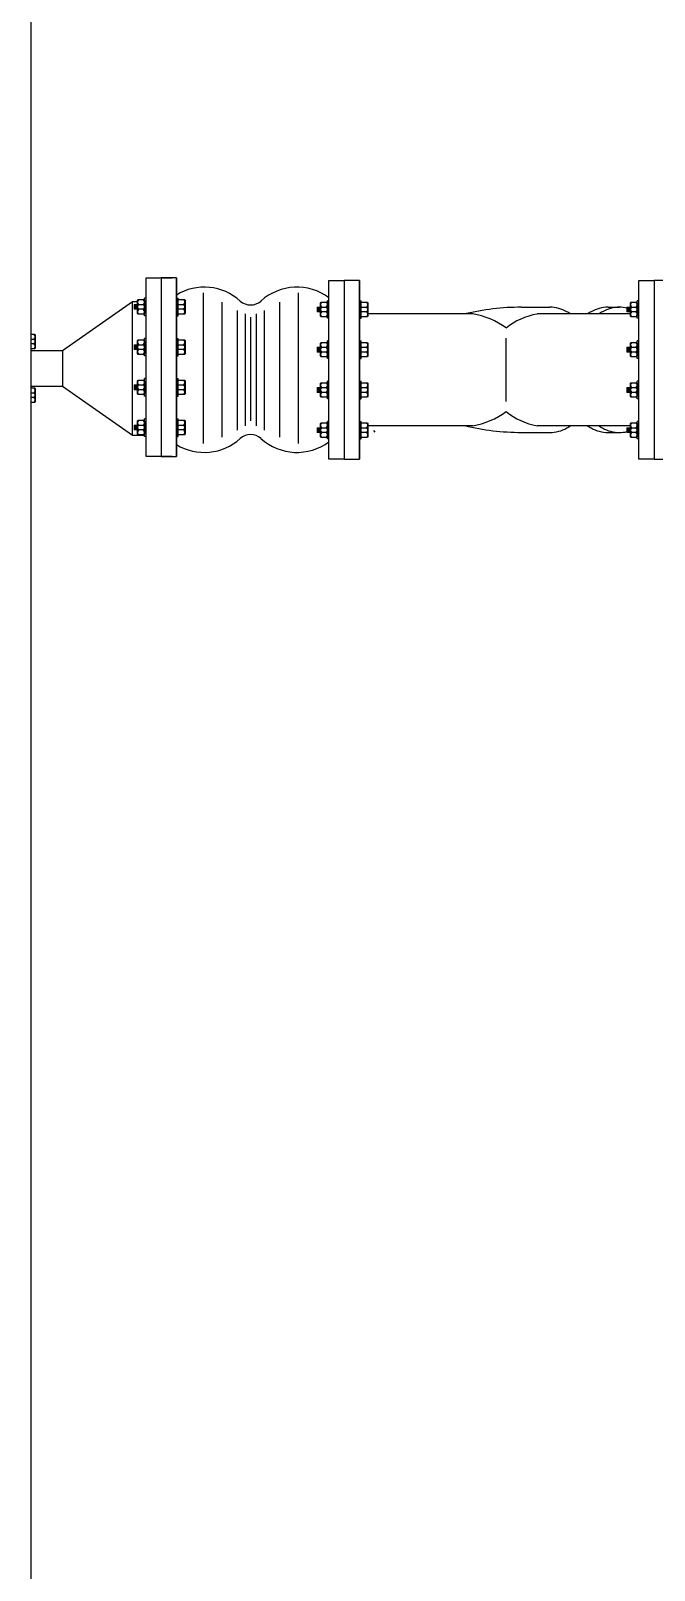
# Model space of a CAD drawing. Header units: inches. Extents: x 68782 to 87500, y -27905 to -16049.
# Drawn here: x 81435 to 82132, y -21324 to -19602 of the extents above; entities that cross this region are included whole.
import ezdxf

# ---------------------------------------------------------------- set-up
doc = ezdxf.new("R2010")
doc.units = ezdxf.units.IN
doc.header["$MEASUREMENT"] = 0
doc.layers.add('M-X-BKGD', color=8, linetype='Continuous')

msp = doc.modelspace()

# ---------------------------------------------------------------- linework, layer by layer
at = {"layer": 'M-X-BKGD'}
for p, q in [((81435, -18586.9), (81435, -25904.9)), ((81568.5, -19878.5), (81593.1, -19878.5)), ((81597.8, -19878.5), (81597.8, -19918.5)), ((81597.8, -19878.5), (81597.8, -19888.5)), ((81597.8, -19888.5), (81597.8, -19933.5)), ((81802.4, -19881.4), (81802.4, -19921.4)), ((81802.4, -19881.4), (81802.4, -19891.4)), ((81802.4, -19891.4), (81802.4, -19936.4)), ((81470.4, -19959.7), (81548.5, -19904.9)), ((81548.5, -20054.7), (81548.5, -19904.9)), ((81548.5, -19904.9), (81554.3, -19904.9)), ((81550.4, -19908.3), (81550.4, -19913.7)), ((81768.4, -20061.8), (81768.4, -19901)), ((81597.8, -19918.5), (81597.8, -19958.5)), ((81755, -19911.2), (81755, -19916.6)), ((81802.4, -19921.4), (81802.4, -19961.4)), ((81929.1, -19918.9), (81811.9, -19918.9)), ((81983.6, -19911.4), (82015.3, -19911.4)), ((82105.4, -19918.9), (82001, -19918.9)), ((82101.5, -19911.2), (82101.5, -19916.6)), ((81597.8, -19933.5), (81597.8, -19978.5)), ((81802.4, -19936.4), (81802.4, -19981.4)), ((81435, -19959.7), (81470.4, -19959.7)), ((81470.4, -19959.7), (81470.4, -19999.7)), ((81550.4, -19953.3), (81550.4, -19958.7)), ((81597.8, -19958.5), (81597.8, -19998.5)), ((81755, -19956.2), (81755, -19961.6)), ((81802.4, -19961.4), (81802.4, -20001.4)), ((81966.5, -20017), (81966.5, -19945.9)), ((82101.5, -19956.2), (82101.5, -19961.6)), ((81597.8, -19978.5), (81597.8, -20023.5)), ((81802.4, -19981.4), (81802.4, -20026.4)), ((81435, -19999.7), (81470.4, -19999.7)), ((81470.4, -19999.7), (81548.5, -20054.7)), ((81550.4, -19998.3), (81550.4, -20003.7)), ((81597.8, -19998.5), (81597.8, -20038.5)), ((81755, -20001.2), (81755, -20006.6)), ((81802.4, -20001.4), (81802.4, -20041.4)), ((82101.5, -20001.2), (82101.5, -20006.6)), ((81597.8, -20023.5), (81597.8, -20068.5)), ((81802.4, -20026.4), (81802.4, -20071.4)), ((81550.4, -20043.3), (81550.4, -20048.7)), ((81597.8, -20038.5), (81597.8, -20078.5)), ((81755, -20046.2), (81755, -20051.6)), ((81802.4, -20041.4), (81802.4, -20081.4)), ((81929.1, -20043.9), (81811.9, -20043.9)), ((82105.4, -20043.9), (82001, -20043.9)), ((82101.5, -20046.2), (82101.5, -20051.6)), ((81548.5, -20054.7), (81562, -20054.7)), ((81818.2, -20049.2), (81819.6, -20051.1)), ((81983.6, -20051.5), (82015.3, -20051.5)), ((81593.1, -20078.5), (81568.5, -20078.5)), ((81597.8, -20068.5), (81597.8, -20078.5)), ((81802.4, -20071.4), (81802.4, -20081.4))]:
    msp.add_line(p, q, dxfattribs=at)
at = {"layer": 'M-X-BKGD', "linetype": 'Continuous'}
for p, q in [((81580.8, -19878.5), (81580.8, -20078.5)), ((81550.4, -19908.3), (81554.3, -19908.3)), ((81554.9, -19902.9), (81554.3, -19903.6)), ((81554.3, -19918.4), (81554.3, -19903.6)), ((81554.9, -19902.9), (81561.4, -19902.9)), ((81555.6, -19908.3), (81560.7, -19908.3)), ((81561.4, -19902.9), (81562, -19903.6)), ((81562, -19920.9), (81562, -19901.2)), ((81563.8, -19901.2), (81562, -19901.2)), ((81562, -19903.6), (81562, -19918.4)), ((81597.8, -19901.2), (81599.6, -19901.2)), ((81599.6, -19920.9), (81599.6, -19901.2)), ((81600.3, -19902.9), (81599.6, -19903.6)), ((81599.6, -19908.3), (81606, -19908.3)), ((81600.3, -19902.9), (81606.7, -19902.9)), ((81606.7, -19902.9), (81607.4, -19903.6)), ((81607.4, -19903.6), (81607.4, -19918.4)), ((81713.2, -19905.8), (81713.2, -20056.9)), ((81733.9, -19895.1), (81733.9, -20063.8)), ((81759.5, -19905.9), (81758.9, -19906.5)), ((81758.9, -19921.3), (81758.9, -19906.5)), ((81759.5, -19905.9), (81766, -19905.9)), ((81766, -19905.9), (81766.6, -19906.5)), ((81766.6, -19923.8), (81766.6, -19904.1)), ((81768.4, -19904.1), (81766.6, -19904.1)), ((81766.6, -19906.5), (81766.6, -19921.3)), ((81802.4, -19904.1), (81804.2, -19904.1)), ((81804.2, -19923.8), (81804.2, -19904.1)), ((81804.9, -19905.9), (81804.2, -19906.5)), ((81804.9, -19905.9), (81811.3, -19905.9)), ((81811.3, -19905.9), (81812, -19906.5)), ((81812, -19906.5), (81812, -19921.3)), ((82106, -19905.9), (82105.4, -19906.5)), ((82105.4, -19921.3), (82105.4, -19906.5)), ((82106, -19905.9), (82112.5, -19905.9)), ((82112.5, -19905.9), (82113.1, -19906.5)), ((82113.1, -19923.8), (82113.1, -19904.1)), ((82114.9, -19904.1), (82113.1, -19904.1)), ((82113.1, -19906.5), (82113.1, -19921.3)), ((81554.3, -19913.7), (81550.4, -19913.7)), ((81554.9, -19919.1), (81554.3, -19918.4)), ((81561.4, -19919.1), (81554.9, -19919.1)), ((81560.7, -19913.7), (81555.6, -19913.7)), ((81562, -19918.4), (81561.4, -19919.1)), ((81563.8, -19920.9), (81562, -19920.9)), ((81597.8, -19920.9), (81599.6, -19920.9)), ((81606, -19913.7), (81599.6, -19913.7)), ((81600.3, -19919.1), (81599.6, -19918.4)), ((81606.7, -19919.1), (81600.3, -19919.1)), ((81607.4, -19918.4), (81606.7, -19919.1)), ((81665.7, -19914.9), (81665.7, -20049.1)), ((81674.7, -19918.8), (81674.7, -20044)), ((81680.8, -19922.4), (81680.8, -20038.6)), ((81686.8, -19918.8), (81686.8, -20044)), ((81695.9, -19914.9), (81695.9, -20049.1)), ((81755, -19911.2), (81758.9, -19911.2)), ((81758.9, -19916.6), (81755, -19916.6)), ((81759.5, -19922), (81758.9, -19921.3)), ((81766, -19922), (81759.5, -19922)), ((81760.2, -19911.2), (81765.3, -19911.2)), ((81765.3, -19916.6), (81760.2, -19916.6)), ((81766.6, -19921.3), (81766, -19922)), ((81768.4, -19923.8), (81766.6, -19923.8)), ((81802.4, -19923.8), (81804.2, -19923.8)), ((81804.2, -19911.2), (81810.7, -19911.2)), ((81810.7, -19916.6), (81804.2, -19916.6)), ((81804.9, -19922), (81804.2, -19921.3)), ((81811.3, -19922), (81804.9, -19922)), ((81812, -19921.3), (81811.3, -19922)), ((82080.5, -19911.4), (82093.2, -19911.4)), ((82101.5, -19911.2), (82105.4, -19911.2)), ((82105.4, -19916.6), (82101.5, -19916.6)), ((82106, -19922), (82105.4, -19921.3)), ((82112.5, -19922), (82106, -19922)), ((82106.7, -19911.2), (82111.8, -19911.2)), ((82111.8, -19916.6), (82106.7, -19916.6)), ((82113.1, -19921.3), (82112.5, -19922)), ((82114.9, -19923.8), (82113.1, -19923.8)), ((81435, -19941.7), (81439.2, -19941.7)), ((81439.2, -19941.7), (81439.9, -19942.3)), ((81439.9, -19942.3), (81439.9, -19957.2)), ((81435, -19947.1), (81438.6, -19947.1)), ((81438.6, -19952.4), (81435, -19952.4)), ((81439.2, -19957.8), (81435, -19957.8)), ((81439.9, -19957.2), (81439.2, -19957.8)), ((81550.4, -19953.3), (81554.3, -19953.3)), ((81554.3, -19958.7), (81550.4, -19958.7)), ((81554.9, -19947.9), (81554.3, -19948.6)), ((81554.3, -19963.4), (81554.3, -19948.6)), ((81554.9, -19947.9), (81561.4, -19947.9)), ((81555.6, -19953.3), (81560.7, -19953.3)), ((81560.7, -19958.7), (81555.6, -19958.7)), ((81561.4, -19947.9), (81562, -19948.6)), ((81562, -19965.9), (81562, -19946.2)), ((81563.8, -19946.2), (81562, -19946.2)), ((81562, -19948.6), (81562, -19963.4)), ((81597.8, -19946.2), (81599.6, -19946.2)), ((81599.6, -19965.9), (81599.6, -19946.2)), ((81600.3, -19947.9), (81599.6, -19948.6)), ((81599.6, -19953.3), (81606, -19953.3)), ((81606, -19958.7), (81599.6, -19958.7)), ((81600.3, -19947.9), (81606.7, -19947.9)), ((81606.7, -19947.9), (81607.4, -19948.6)), ((81607.4, -19948.6), (81607.4, -19963.4)), ((81755, -19956.2), (81758.9, -19956.2)), ((81759.5, -19950.9), (81758.9, -19951.5)), ((81758.9, -19966.3), (81758.9, -19951.5)), ((81759.5, -19950.9), (81766, -19950.9)), ((81760.2, -19956.2), (81765.3, -19956.2)), ((81766, -19950.9), (81766.6, -19951.5)), ((81766.6, -19968.8), (81766.6, -19949.1)), ((81768.4, -19949.1), (81766.6, -19949.1)), ((81766.6, -19951.5), (81766.6, -19966.3)), ((81802.4, -19949.1), (81804.2, -19949.1)), ((81804.2, -19968.8), (81804.2, -19949.1)), ((81804.9, -19950.9), (81804.2, -19951.5)), ((81804.2, -19956.2), (81810.7, -19956.2)), ((81804.9, -19950.9), (81811.3, -19950.9)), ((81811.3, -19950.9), (81812, -19951.5)), ((81812, -19951.5), (81812, -19966.3)), ((82101.5, -19956.2), (82105.4, -19956.2)), ((82106, -19950.9), (82105.4, -19951.5)), ((82105.4, -19966.3), (82105.4, -19951.5)), ((82106, -19950.9), (82112.5, -19950.9)), ((82106.7, -19956.2), (82111.8, -19956.2)), ((82112.5, -19950.9), (82113.1, -19951.5)), ((82113.1, -19968.8), (82113.1, -19949.1)), ((82114.9, -19949.1), (82113.1, -19949.1)), ((82113.1, -19951.5), (82113.1, -19966.3)), ((81554.9, -19964.1), (81554.3, -19963.4)), ((81561.4, -19964.1), (81554.9, -19964.1)), ((81562, -19963.4), (81561.4, -19964.1)), ((81563.8, -19965.9), (81562, -19965.9)), ((81597.8, -19965.9), (81599.6, -19965.9)), ((81600.3, -19964.1), (81599.6, -19963.4)), ((81606.7, -19964.1), (81600.3, -19964.1)), ((81607.4, -19963.4), (81606.7, -19964.1)), ((81758.9, -19961.6), (81755, -19961.6)), ((81759.5, -19967), (81758.9, -19966.3)), ((81766, -19967), (81759.5, -19967)), ((81765.3, -19961.6), (81760.2, -19961.6)), ((81766.6, -19966.3), (81766, -19967)), ((81768.4, -19968.8), (81766.6, -19968.8)), ((81802.4, -19968.8), (81804.2, -19968.8)), ((81810.7, -19961.6), (81804.2, -19961.6)), ((81804.9, -19967), (81804.2, -19966.3)), ((81811.3, -19967), (81804.9, -19967)), ((81812, -19966.3), (81811.3, -19967)), ((82105.4, -19961.6), (82101.5, -19961.6)), ((82106, -19967), (82105.4, -19966.3)), ((82112.5, -19967), (82106, -19967)), ((82111.8, -19961.6), (82106.7, -19961.6)), ((82113.1, -19966.3), (82112.5, -19967)), ((82114.9, -19968.8), (82113.1, -19968.8)), ((81554.9, -19992.9), (81554.3, -19993.6)), ((81554.3, -20008.4), (81554.3, -19993.6)), ((81554.9, -19992.9), (81561.4, -19992.9)), ((81561.4, -19992.9), (81562, -19993.6)), ((81562, -20010.9), (81562, -19991.2)), ((81563.8, -19991.2), (81562, -19991.2)), ((81562, -19993.6), (81562, -20008.4)), ((81597.8, -19991.2), (81599.6, -19991.2)), ((81599.6, -20010.9), (81599.6, -19991.2)), ((81600.3, -19992.9), (81599.6, -19993.6)), ((81600.3, -19992.9), (81606.7, -19992.9)), ((81606.7, -19992.9), (81607.4, -19993.6)), ((81607.4, -19993.6), (81607.4, -20008.4)), ((81759.5, -19995.9), (81758.9, -19996.5)), ((81759.5, -19995.9), (81766, -19995.9)), ((81766, -19995.9), (81766.6, -19996.5)), ((81766.6, -20013.8), (81766.6, -19994.1)), ((81768.4, -19994.1), (81766.6, -19994.1)), ((81802.4, -19994.1), (81804.2, -19994.1)), ((81804.2, -20013.8), (81804.2, -19994.1)), ((81804.9, -19995.9), (81804.2, -19996.5)), ((81804.9, -19995.9), (81811.3, -19995.9)), ((81811.3, -19995.9), (81812, -19996.5)), ((82106, -19995.9), (82105.4, -19996.5)), ((82106, -19995.9), (82112.5, -19995.9)), ((82112.5, -19995.9), (82113.1, -19996.5)), ((82113.1, -20013.8), (82113.1, -19994.1)), ((82114.9, -19994.1), (82113.1, -19994.1)), ((81435, -20001.7), (81439.2, -20001.7)), ((81435, -20007.1), (81438.6, -20007.1)), ((81438.6, -20012.4), (81435, -20012.4)), ((81439.2, -20001.7), (81439.9, -20002.3)), ((81439.9, -20002.3), (81439.9, -20017.2)), ((81550.4, -19998.3), (81554.3, -19998.3)), ((81554.3, -20003.7), (81550.4, -20003.7)), ((81554.9, -20009.1), (81554.3, -20008.4)), ((81561.4, -20009.1), (81554.9, -20009.1)), ((81555.6, -19998.3), (81560.7, -19998.3)), ((81560.7, -20003.7), (81555.6, -20003.7)), ((81562, -20008.4), (81561.4, -20009.1)), ((81563.8, -20010.9), (81562, -20010.9)), ((81597.8, -20010.9), (81599.6, -20010.9)), ((81599.6, -19998.3), (81606, -19998.3)), ((81606, -20003.7), (81599.6, -20003.7)), ((81600.3, -20009.1), (81599.6, -20008.4)), ((81606.7, -20009.1), (81600.3, -20009.1)), ((81607.4, -20008.4), (81606.7, -20009.1)), ((81755, -20001.2), (81758.9, -20001.2)), ((81758.9, -20006.6), (81755, -20006.6)), ((81758.9, -20011.3), (81758.9, -19996.5)), ((81759.5, -20012), (81758.9, -20011.3)), ((81766, -20012), (81759.5, -20012)), ((81760.2, -20001.2), (81765.3, -20001.2)), ((81765.3, -20006.6), (81760.2, -20006.6)), ((81766.6, -20011.3), (81766, -20012)), ((81766.6, -19996.5), (81766.6, -20011.3)), ((81804.2, -20001.2), (81810.7, -20001.2)), ((81810.7, -20006.6), (81804.2, -20006.6)), ((81804.9, -20012), (81804.2, -20011.3)), ((81811.3, -20012), (81804.9, -20012)), ((81812, -20011.3), (81811.3, -20012)), ((81812, -19996.5), (81812, -20011.3)), ((82101.5, -20001.2), (82105.4, -20001.2)), ((82105.4, -20006.6), (82101.5, -20006.6)), ((82105.4, -20011.3), (82105.4, -19996.5)), ((82106, -20012), (82105.4, -20011.3)), ((82112.5, -20012), (82106, -20012)), ((82106.7, -20001.2), (82111.8, -20001.2)), ((82111.8, -20006.6), (82106.7, -20006.6)), ((82113.1, -20011.3), (82112.5, -20012)), ((82113.1, -19996.5), (82113.1, -20011.3)), ((81439.2, -20017.8), (81435, -20017.8)), ((81439.9, -20017.2), (81439.2, -20017.8)), ((81768.4, -20013.8), (81766.6, -20013.8)), ((81802.4, -20013.8), (81804.2, -20013.8)), ((82114.9, -20013.8), (82113.1, -20013.8)), ((81550.4, -20043.3), (81554.3, -20043.3)), ((81554.9, -20037.9), (81554.3, -20038.6)), ((81554.3, -20053.4), (81554.3, -20038.6)), ((81554.9, -20037.9), (81561.4, -20037.9)), ((81555.6, -20043.3), (81560.7, -20043.3)), ((81561.4, -20037.9), (81562, -20038.6)), ((81562, -20055.9), (81562, -20036.2)), ((81563.8, -20036.2), (81562, -20036.2)), ((81562, -20038.6), (81562, -20053.4)), ((81597.8, -20036.2), (81599.6, -20036.2)), ((81599.6, -20055.9), (81599.6, -20036.2)), ((81600.3, -20037.9), (81599.6, -20038.6)), ((81599.6, -20043.3), (81606, -20043.3)), ((81600.3, -20037.9), (81606.7, -20037.9)), ((81606.7, -20037.9), (81607.4, -20038.6)), ((81607.4, -20038.6), (81607.4, -20053.4)), ((81755, -20046.2), (81758.9, -20046.2)), ((81759.5, -20040.9), (81758.9, -20041.5)), ((81758.9, -20056.3), (81758.9, -20041.5)), ((81759.5, -20040.9), (81766, -20040.9)), ((81760.2, -20046.2), (81765.3, -20046.2)), ((81766, -20040.9), (81766.6, -20041.5)), ((81766.6, -20058.8), (81766.6, -20039.1)), ((81768.4, -20039.1), (81766.6, -20039.1)), ((81766.6, -20041.5), (81766.6, -20056.3)), ((81802.4, -20039.1), (81804.2, -20039.1)), ((81804.2, -20058.8), (81804.2, -20039.1)), ((81804.9, -20040.9), (81804.2, -20041.5)), ((81804.2, -20046.2), (81810.7, -20046.2)), ((81804.9, -20040.9), (81811.3, -20040.9)), ((81811.3, -20040.9), (81812, -20041.5)), ((81812, -20041.5), (81812, -20056.3)), ((82101.5, -20046.2), (82105.4, -20046.2)), ((82106, -20040.9), (82105.4, -20041.5)), ((82105.4, -20056.3), (82105.4, -20041.5)), ((82106, -20040.9), (82112.5, -20040.9)), ((82106.7, -20046.2), (82111.8, -20046.2)), ((82112.5, -20040.9), (82113.1, -20041.5)), ((82113.1, -20058.8), (82113.1, -20039.1)), ((82114.9, -20039.1), (82113.1, -20039.1)), ((82113.1, -20041.5), (82113.1, -20056.3)), ((81554.3, -20048.7), (81550.4, -20048.7)), ((81554.9, -20054.1), (81554.3, -20053.4)), ((81561.4, -20054.1), (81554.9, -20054.1)), ((81560.7, -20048.7), (81555.6, -20048.7)), ((81562, -20053.4), (81561.4, -20054.1)), ((81563.8, -20055.9), (81562, -20055.9)), ((81597.8, -20055.9), (81599.6, -20055.9)), ((81606, -20048.7), (81599.6, -20048.7)), ((81600.3, -20054.1), (81599.6, -20053.4)), ((81606.7, -20054.1), (81600.3, -20054.1)), ((81607.4, -20053.4), (81606.7, -20054.1)), ((81758.9, -20051.6), (81755, -20051.6)), ((81759.5, -20057), (81758.9, -20056.3)), ((81766, -20057), (81759.5, -20057)), ((81765.3, -20051.6), (81760.2, -20051.6)), ((81766.6, -20056.3), (81766, -20057)), ((81768.4, -20058.8), (81766.6, -20058.8)), ((81802.4, -20058.8), (81804.2, -20058.8)), ((81810.7, -20051.6), (81804.2, -20051.6)), ((81804.9, -20057), (81804.2, -20056.3)), ((81811.3, -20057), (81804.9, -20057)), ((81812, -20056.3), (81811.3, -20057)), ((82080.5, -20051.5), (82093.2, -20051.5)), ((82105.4, -20051.6), (82101.5, -20051.6)), ((82106, -20057), (82105.4, -20056.3)), ((82112.5, -20057), (82106, -20057)), ((82111.8, -20051.6), (82106.7, -20051.6)), ((82113.1, -20056.3), (82112.5, -20057)), ((82114.9, -20058.8), (82113.1, -20058.8))]:
    msp.add_line(p, q, dxfattribs=at)
at = {"layer": 'M-X-BKGD', "color": 8, "linetype": 'Continuous'}
for p, q in [((81627.7, -19895.1), (81627.7, -20063.8)), ((81648.4, -19905.8), (81648.4, -20056.9))]:
    msp.add_line(p, q, dxfattribs=at)
at = {"layer": 'M-X-BKGD'}
for points in [[(81563.8, -19878.5), (81580.8, -19878.5), (81580.8, -20078.4), (81563.8, -20078.4)], [(81597.8, -19878.5), (81580.8, -19878.5), (81580.8, -20078.4), (81597.8, -20078.4)], [(81768.4, -19881.4), (81785.4, -19881.4), (81785.4, -20081.4), (81768.4, -20081.4)], [(81768.4, -19881.4), (81785.4, -19881.4), (81785.4, -20081.4), (81768.4, -20081.4)], [(81802.4, -19881.4), (81785.4, -19881.4), (81785.4, -20081.4), (81802.4, -20081.4)], [(81802.4, -19881.4), (81785.4, -19881.4), (81785.4, -20081.4), (81802.4, -20081.4)], [(82114.9, -19881.4), (82131.9, -19881.4), (82131.9, -20081.4), (82114.9, -20081.4)], [(82114.9, -19881.4), (82131.9, -19881.4), (82131.9, -20081.4), (82114.9, -20081.4)], [(82148.9, -19881.4), (82131.9, -19881.4), (82131.9, -20081.4), (82148.9, -20081.4)], [(82148.9, -19881.4), (82131.9, -19881.4), (82131.9, -20081.4), (82148.9, -20081.4)]]:
    msp.add_lwpolyline(points, close=True, dxfattribs=at)
for points in [[(82038.6, -19918.9, 0.021835), (82034.5, -19916.4, 0.127601), (82015.3, -19911.4, 0.127601)], [(82080.5, -19911.4, 0.127852), (82061.4, -19916.4, 0.021855), (82057.2, -19918.9, 0.085308)], [(82101.5, -19912.3, 0.053821), (82093.2, -19911.4, 0.127852), (82074.1, -19916.4, 0.021855), (82070, -19918.9)], [(82015.3, -20051.5, 0.127601), (82034.5, -20046.5, 0.021835), (82038.6, -20043.9, 0.012559)], [(82057.2, -20043.9, 0.021855), (82061.4, -20046.5, 0.127852), (82080.5, -20051.5, 0.127852)], [(82070, -20043.9, 0.021855), (82074.1, -20046.5, 0.127852), (82093.2, -20051.5, 0.053821), (82101.5, -20050.6, 0.053821)]]:
    msp.add_lwpolyline(points, format="xyb", dxfattribs=at)
at = {"layer": 'M-X-BKGD', "linetype": 'Continuous'}
for centre, radius, start, end in [((81629, -19948.6), 59.7, 47.6861, 121.5219), ((81732.5, -19948.6), 59.7, 53.0328, 132.3139), ((81564.1, -19908.8), 12.8, 178.1407, 202.6587), ((81564.1, -19908.8), 12.2, 178.1407, 203.9319), ((81564.1, -19908.8), 11.5, 178.1407, 205.3626), ((81564.1, -19908.8), 10.9, 178.1407, 205.6381), ((81564.1, -19908.8), 10.2, 178.1407, 196.5975), ((81557.8, -19905.6), 3.48, 129.3849, 230.6151), ((81557.8, -19911), 3.48, 129.3849, 230.6151), ((81558.5, -19905.6), 3.48, 309.3849, 50.6151), ((81558.5, -19911), 3.48, 309.3849, 50.6151), ((81603.8, -19905.6), 3.48, 309.3849, 50.6151), ((81603.8, -19911), 3.48, 309.3849, 50.6151), ((81680.8, -19891.1), 17.7, 229.1589, 310.8411), ((81762.4, -19908.5), 3.48, 129.3849, 230.6151), ((81763.1, -19908.5), 3.48, 309.3849, 50.6151), ((81808.4, -19908.5), 3.48, 309.3849, 50.6151), ((82108.9, -19908.5), 3.48, 129.3849, 230.6151), ((82109.6, -19908.5), 3.48, 309.3849, 50.6151), ((81557.8, -19916.4), 3.48, 129.3849, 230.6151), ((81558.5, -19916.4), 3.48, 309.3849, 50.6151), ((81603.8, -19916.4), 3.48, 309.3849, 50.6151), ((81768.7, -19911.7), 12.8, 178.1407, 202.6587), ((81768.7, -19911.7), 12.2, 178.1407, 203.9319), ((81768.7, -19911.7), 11.5, 178.1407, 205.3626), ((81768.7, -19911.7), 10.9, 178.1407, 205.6381), ((81768.7, -19911.7), 10.2, 178.1407, 196.5975), ((81762.4, -19913.9), 3.48, 129.3849, 230.6151), ((81762.4, -19919.3), 3.48, 129.3849, 230.6151), ((81763.1, -19913.9), 3.48, 309.3849, 50.6151), ((81763.1, -19919.3), 3.48, 309.3849, 50.6151), ((81808.4, -19913.9), 3.48, 309.3849, 50.6151), ((81808.4, -19919.3), 3.48, 309.3849, 50.6151), ((82115.2, -19911.7), 12.8, 178.1407, 202.6587), ((82115.2, -19911.7), 12.2, 178.1407, 203.9319), ((82115.2, -19911.7), 11.5, 178.1407, 205.3626), ((82115.2, -19911.7), 10.9, 178.1407, 205.6381), ((82115.2, -19911.7), 10.2, 178.1407, 196.5975), ((82108.9, -19913.9), 3.48, 129.3849, 230.6151), ((82108.9, -19919.3), 3.48, 129.3849, 230.6151), ((82109.6, -19913.9), 3.48, 309.3849, 50.6151), ((82109.6, -19919.3), 3.48, 309.3849, 50.6151), ((81436.4, -19944.4), 3.48, 309.3849, 50.6151), ((81436.4, -19949.7), 3.48, 309.3849, 50.6151), ((81436.4, -19955.1), 3.48, 309.3849, 50.6151), ((81564.1, -19953.8), 12.8, 178.1407, 202.6587), ((81564.1, -19953.8), 12.2, 178.1407, 203.9319), ((81564.1, -19953.8), 11.5, 178.1407, 205.3626), ((81564.1, -19953.8), 10.9, 178.1407, 205.6381), ((81564.1, -19953.8), 10.2, 178.1407, 196.5975), ((81557.8, -19950.6), 3.48, 129.3849, 230.6151), ((81557.8, -19956), 3.48, 129.3849, 230.6151), ((81557.8, -19961.4), 3.48, 129.3849, 230.6151), ((81558.5, -19950.6), 3.48, 309.3849, 50.6151), ((81558.5, -19956), 3.48, 309.3849, 50.6151), ((81558.5, -19961.4), 3.48, 309.3849, 50.6151), ((81603.8, -19950.6), 3.48, 309.3849, 50.6151), ((81603.8, -19956), 3.48, 309.3849, 50.6151), ((81603.8, -19961.4), 3.48, 309.3849, 50.6151), ((81768.7, -19956.7), 12.8, 178.1407, 202.6587), ((81768.7, -19956.7), 12.2, 178.1407, 203.9319), ((81768.7, -19956.7), 11.5, 178.1407, 205.3626), ((81768.7, -19956.7), 10.9, 178.1407, 205.6381), ((81768.7, -19956.7), 10.2, 178.1407, 196.5975), ((81762.4, -19953.5), 3.48, 129.3849, 230.6151), ((81762.4, -19958.9), 3.48, 129.3849, 230.6151), ((81763.1, -19953.5), 3.48, 309.3849, 50.6151), ((81763.1, -19958.9), 3.48, 309.3849, 50.6151), ((81808.4, -19953.5), 3.48, 309.3849, 50.6151), ((81808.4, -19958.9), 3.48, 309.3849, 50.6151), ((82115.2, -19956.7), 12.8, 178.1407, 202.6587), ((82115.2, -19956.7), 12.2, 178.1407, 203.9319), ((82115.2, -19956.7), 11.5, 178.1407, 205.3626), ((82115.2, -19956.7), 10.9, 178.1407, 205.6381), ((82115.2, -19956.7), 10.2, 178.1407, 196.5975), ((82108.9, -19953.5), 3.48, 129.3849, 230.6151), ((82108.9, -19958.9), 3.48, 129.3849, 230.6151), ((82109.6, -19953.5), 3.48, 309.3849, 50.6151), ((82109.6, -19958.9), 3.48, 309.3849, 50.6151), ((81762.4, -19964.3), 3.48, 129.3849, 230.6151), ((81763.1, -19964.3), 3.48, 309.3849, 50.6151), ((81808.4, -19964.3), 3.48, 309.3849, 50.6151), ((82108.9, -19964.3), 3.48, 129.3849, 230.6151), ((82109.6, -19964.3), 3.48, 309.3849, 50.6151), ((81557.8, -19995.6), 3.48, 129.3849, 230.6151), ((81558.5, -19995.6), 3.48, 309.3849, 50.6151), ((81603.8, -19995.6), 3.48, 309.3849, 50.6151), ((81762.4, -19998.5), 3.48, 129.3849, 230.6151), ((81763.1, -19998.5), 3.48, 309.3849, 50.6151), ((81808.4, -19998.5), 3.48, 309.3849, 50.6151), ((82108.9, -19998.5), 3.48, 129.3849, 230.6151), ((82109.6, -19998.5), 3.48, 309.3849, 50.6151), ((81436.4, -20004.4), 3.48, 309.3849, 50.6151), ((81436.4, -20009.7), 3.48, 309.3849, 50.6151), ((81436.4, -20015.1), 3.48, 309.3849, 50.6151), ((81564.1, -19998.8), 12.8, 178.1407, 202.6587), ((81564.1, -19998.8), 12.2, 178.1407, 203.9319), ((81564.1, -19998.8), 11.5, 178.1407, 205.3626), ((81564.1, -19998.8), 10.9, 178.1407, 205.6381), ((81564.1, -19998.8), 10.2, 178.1407, 196.5975), ((81557.8, -20001), 3.48, 129.3849, 230.6151), ((81557.8, -20006.4), 3.48, 129.3849, 230.6151), ((81558.5, -20001), 3.48, 309.3849, 50.6151), ((81558.5, -20006.4), 3.48, 309.3849, 50.6151), ((81603.8, -20001), 3.48, 309.3849, 50.6151), ((81603.8, -20006.4), 3.48, 309.3849, 50.6151), ((81768.7, -20001.7), 12.8, 178.1407, 202.6587), ((81768.7, -20001.7), 12.2, 178.1407, 203.9319), ((81768.7, -20001.7), 11.5, 178.1407, 205.3626), ((81768.7, -20001.7), 10.9, 178.1407, 205.6381), ((81768.7, -20001.7), 10.2, 178.1407, 196.5975), ((81762.4, -20003.9), 3.48, 129.3849, 230.6151), ((81762.4, -20009.3), 3.48, 129.3849, 230.6151), ((81763.1, -20003.9), 3.48, 309.3849, 50.6151), ((81763.1, -20009.3), 3.48, 309.3849, 50.6151), ((81808.4, -20003.9), 3.48, 309.3849, 50.6151), ((81808.4, -20009.3), 3.48, 309.3849, 50.6151), ((82115.2, -20001.7), 12.8, 178.1407, 202.6587), ((82115.2, -20001.7), 12.2, 178.1407, 203.9319), ((82115.2, -20001.7), 11.5, 178.1407, 205.3626), ((82115.2, -20001.7), 10.9, 178.1407, 205.6381), ((82115.2, -20001.7), 10.2, 178.1407, 196.5975), ((82108.9, -20003.9), 3.48, 129.3849, 230.6151), ((82108.9, -20009.3), 3.48, 129.3849, 230.6151), ((82109.6, -20003.9), 3.48, 309.3849, 50.6151), ((82109.6, -20009.3), 3.48, 309.3849, 50.6151), ((81564.1, -20043.8), 12.8, 178.1407, 202.6587), ((81564.1, -20043.8), 12.2, 178.1407, 203.9319), ((81564.1, -20043.8), 11.5, 178.1407, 205.3626), ((81564.1, -20043.8), 10.9, 178.1407, 205.6381), ((81564.1, -20043.8), 10.2, 178.1407, 196.5975), ((81557.8, -20040.6), 3.48, 129.3849, 230.6151), ((81557.8, -20046), 3.48, 129.3849, 230.6151), ((81558.5, -20040.6), 3.48, 309.3849, 50.6151), ((81558.5, -20046), 3.48, 309.3849, 50.6151), ((81603.8, -20040.6), 3.48, 309.3849, 50.6151), ((81603.8, -20046), 3.48, 309.3849, 50.6151), ((81768.7, -20046.7), 12.8, 178.1407, 202.6587), ((81768.7, -20046.7), 12.2, 178.1407, 203.9319), ((81768.7, -20046.7), 11.5, 178.1407, 205.3626), ((81768.7, -20046.7), 10.9, 178.1407, 205.6381), ((81768.7, -20046.7), 10.2, 178.1407, 196.5975), ((81762.4, -20043.5), 3.48, 129.3849, 230.6151), ((81762.4, -20048.9), 3.48, 129.3849, 230.6151), ((81763.1, -20043.5), 3.48, 309.3849, 50.6151), ((81763.1, -20048.9), 3.48, 309.3849, 50.6151), ((81808.4, -20043.5), 3.48, 309.3849, 50.6151), ((81808.4, -20048.9), 3.48, 309.3849, 50.6151), ((82115.2, -20046.7), 12.8, 178.1407, 202.6587), ((82115.2, -20046.7), 12.2, 178.1407, 203.9319), ((82115.2, -20046.7), 11.5, 178.1407, 205.3626), ((82115.2, -20046.7), 10.9, 178.1407, 205.6381), ((82115.2, -20046.7), 10.2, 178.1407, 196.5975), ((82108.9, -20043.5), 3.48, 129.3849, 230.6151), ((82108.9, -20048.9), 3.48, 129.3849, 230.6151), ((82109.6, -20043.5), 3.48, 309.3849, 50.6151), ((82109.6, -20048.9), 3.48, 309.3849, 50.6151), ((81557.8, -20051.4), 3.48, 129.3849, 230.6151), ((81558.5, -20051.4), 3.48, 309.3849, 50.6151), ((81629, -20014.1), 59.7, 238.4781, 312.3139), ((81603.8, -20051.4), 3.48, 309.3849, 50.6151), ((81680.8, -20071.6), 17.7, 49.1589, 130.8411), ((81732.5, -20014.1), 59.7, 227.6861, 306.9672), ((81762.4, -20054.3), 3.48, 129.3849, 230.6151), ((81763.1, -20054.3), 3.48, 309.3849, 50.6151), ((81808.4, -20054.3), 3.48, 309.3849, 50.6151), ((82108.9, -20054.3), 3.48, 129.3849, 230.6151), ((82109.6, -20054.3), 3.48, 309.3849, 50.6151)]:
    msp.add_arc(centre, radius, start, end, dxfattribs=at)
at = {"layer": 'M-X-BKGD'}
for centre, radius, start, end in [((81983.6, -20182.6), 271.2, 90, 103.531), ((81914.8, -20005.3), 87.6, 53.7962, 80.5942), ((82014.3, -19994), 76.2, 100.0426, 128.8994), ((81914.8, -19957.5), 87.6, 279.4058, 306.2038), ((82014.3, -19968.9), 76.2, 231.1006, 259.9574), ((81983.6, -19780.2), 271.2, 256.469, 270)]:
    msp.add_arc(centre, radius, start, end, dxfattribs=at)

doc.saveas('drawing.dxf')
